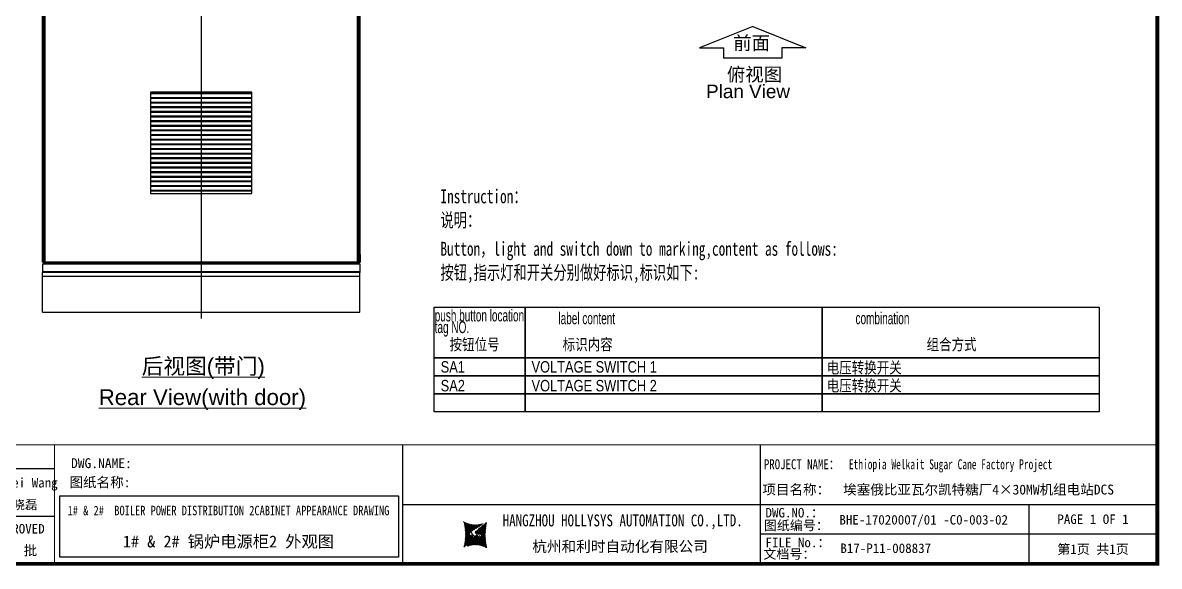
# Model space of a CAD drawing. Extents: x 79822 to 122366, y -56021 to -28815.
# Drawn here: x 82791 to 85652, y -45806 to -44437 of the extents above; entities that cross this region are included whole.
import ezdxf
from ezdxf.enums import TextEntityAlignment as Align
from ezdxf.lldxf.tags import DXFTag

# ---------------------------------------------------------------- set-up
doc = ezdxf.new("R2010")
doc.units = 0
doc.header["$LTSCALE"] = 100
doc.header["$MEASUREMENT"] = 0
for name, color, linetype in [('PARTS', 6, 'Continuous'), ('t', 1, 'Continuous'), ('TEXT', 7, 'Continuous'), ('操作台', 7, 'Continuous'), ('标准图框及表格', 7, 'Continuous')]:
    doc.layers.add(name, color=color, linetype=linetype)
doc.layers.add('细实线', color=7, linetype='Continuous', lineweight=20)
doc.styles.add('HZ', font='arial.ttf', dxfattribs={"width": 0.7})
doc.styles.get("Standard").update_dxf_attribs({"font": ''})
doc.styles.get('Standard').set_extended_font_data('SimSun')
tags = doc.linetypes.add('CENTER', pattern=[2, 1.25, -0.25, 0.25, -0.25]).pattern_tags.tags
tags[10:11] = [DXFTag(74, 4), DXFTag(75, 0), DXFTag(340, '0'), DXFTag(46, 1.0), DXFTag(50, 0.0), DXFTag(44, 0.0), DXFTag(45, 0.0)]
tags[8:9] = [DXFTag(74, 4), DXFTag(75, 0), DXFTag(340, '0'), DXFTag(46, 1.0), DXFTag(50, 0.0), DXFTag(44, 0.0), DXFTag(45, 0.0)]
tags[6:7] = [DXFTag(74, 4), DXFTag(75, 0), DXFTag(340, '0'), DXFTag(46, 1.0), DXFTag(50, 0.0), DXFTag(44, 0.0), DXFTag(45, 0.0)]
tags[4:5] = [DXFTag(74, 4), DXFTag(75, 0), DXFTag(340, '0'), DXFTag(46, 1.0), DXFTag(50, 0.0), DXFTag(44, 0.0), DXFTag(45, 0.0)]
pattern_1 = [(45, (0, 0), (-0.736262898216564, 0.7362628982165641), [])]

# ---------------------------------------------------------------- blocks, each defined once
blk = doc.blocks.new('图框')
at = {"layer": '标准图框及表格'}
h = blk.add_hatch(dxfattribs=at)
h.set_pattern_fill('ANSI31', color=5, scale=8.329863809039892, style=0)
h.set_pattern_definition(pattern_1)
edge = h.paths.add_edge_path()
edge.add_arc((2399.257256036391, -2998.153851416566), 55.18534773488954, 238.1092081981581, 291.6531626184834)
edge.add_line((2419.619937407027, -3049.445018414634), (2388.525499730735, -3070.242821799802))
edge.add_arc((2238.907377712399, -3078.328790578547), 135.3602868968974, 346.3915348661821, 374.2500326978034)
edge.add_line((2370.467593623529, -3110.177132109857), (2397.50623789792, -3087.85242802291))
edge.add_line((2391.339199201146, -3080.281448750429), (2396.143986595598, -3080.898839897796))
edge.add_spline(control_points=[(2397.470018868538, -3087.887634953957), (2398.35948137939, -3087.023080631327), (2399.970992452319, -3085.456697735681), (2399.869182150054, -3081.252294174519), (2397.426500162081, -3081.012803431273), (2396.121921064187, -3080.884897048199)], knot_values=[0, 0, 0, 0, 6.844331067525468, 12.40042740766005, 18.76924275352248, 18.76924275352248, 18.76924275352248, 18.76924275352248], weights=[1, 1, 1, 1, 1, 1], degree=3, periodic=0)
edge.add_spline(control_points=[(2388.515363058686, -3070.265433304907), (2387.789374929038, -3070.86905758363), (2386.478198365832, -3071.959237952229), (2385.544096281083, -3073.38263759949), (2385.127199159644, -3074.017912079413)], knot_values=[0, 0, 0, 0, 5.253673658024614, 9.488438564008057, 9.488438564008057, 9.488438564008057, 9.488438564008057], weights=[1, 1, 1, 1, 1], degree=3, periodic=0)
edge.add_spline(control_points=[(2386.272665588534, -3072.281716856574), (2385.721471206634, -3072.905523096015), (2384.632427465753, -3074.386714445929), (2384.912828655535, -3077.72895088909), (2387.858851342782, -3079.895552619193), (2390.185443934519, -3080.145534927004), (2391.314573401905, -3080.266855002868)], knot_values=[10.66597461496156, 10.66597461496156, 10.66597461496156, 10.66597461496156, 18.97770399508879, 28.89455822145742, 41.119553648298, 52.64692538081317, 52.64692538081317, 52.64692538081317, 52.64692538081317], weights=[1, 1, 1, 1, 1, 1, 1], degree=3, periodic=0)
h = blk.add_hatch(dxfattribs=at)
h.set_pattern_fill('ANSI31', color=3, scale=8.329863809039892, style=0)
h.set_pattern_definition(pattern_1)
edge = h.paths.add_edge_path()
edge.add_line((2402.469732125144, -3075.776359090531), (2407.706041465404, -3076.440586092609))
edge.add_spline(control_points=[(2401.044493204623, -3068.769946203269), (2400.155030693568, -3069.634500525768), (2398.543519620813, -3071.200883421574), (2398.645329922932, -3075.40528698259), (2401.088011911052, -3075.644777725895), (2402.392591008975, -3075.772684108895)], knot_values=[0, 0, 0, 0, 6.844331067526932, 12.40042740766158, 18.76924275352342, 18.76924275352342, 18.76924275352342, 18.76924275352342], weights=[1, 1, 1, 1, 1, 1], degree=3, periodic=0)
edge.add_line((2428.046918449632, -3046.480449047325), (2401.008274175249, -3068.805153134272))
edge.add_spline(control_points=[(2412.625169549749, -3083.918607966574), (2413.015644598316, -3083.422785431954), (2413.86377905187, -3082.052674005965), (2413.601683417044, -3078.928630268005), (2410.655660730175, -3076.762028538062), (2408.329068138031, -3076.512046230251), (2407.199938671052, -3076.390726154226)], knot_values=[12.65408913243743, 12.65408913243743, 12.65408913243743, 12.65408913243743, 18.97770399508879, 28.89455822145742, 41.119553648298, 52.64692538081317, 52.64692538081317, 52.64692538081317, 52.64692538081317], weights=[1, 1, 1, 1, 1, 1, 1], degree=3, periodic=0)
edge.add_line((2411.626283690712, -3084.975693399283), (2412.781242849298, -3083.732051979769))
edge.add_line((2410.021343801694, -3086.399138189481), (2411.626283690712, -3084.975693399414))
edge.add_line((2378.894574665755, -3107.212562742519), (2409.989012342048, -3086.414759357351))
edge.add_arc((2399.257256036391, -3158.503729740543), 55.18534773488965, 58.10920819815809, 111.6531626184834)
edge.add_arc((2559.607134360383, -3078.328790578547), 135.360286896897, 166.3915348661823, 194.2500326978024)
at = {"color": 7}
for p, q in [((2215.642035047145, -2851.581424744189), (2215.642035047145, -3151.581424744189)), ((3115.642035047145, -2851.581424744189), (3115.642035047145, -3151.581424744189)), ((0, -2911.581424744189), (1340.158172602998, -2911.581424744189)), ((2215.642035047145, -3001.581424744189), (3115.642035047145, -3001.581424744189)), ((3115.642035047145, -3001.581424744189), (4115.642035047145, -3001.581424744189)), ((3791.785572043125, -3001.581424744189), (3791.785572043125, -3151.581424744189)), ((0, -3031.581424744189), (1340.158172602998, -3031.581424744189)), ((4115.642035047145, -3076.581424744189), (3115.642035047145, -3076.581424744189))]:
    blk.add_line(p, q, dxfattribs=at)
at = {"color": 7, "const_width": 3}
blk.add_lwpolyline([(4115.642035047145, -2851.581424744189), (0, -2851.581424744189)], dxfattribs=at)
at = {"layer": 't', "color": 7, "const_width": 9.61519705431492}
blk.add_lwpolyline([(4115.642035047145, -3151.581424744189), (4115.642035047145, 0), (0, 0), (0, -3151.581424744189)], close=True, dxfattribs=at)
at = {"layer": 't', "color": 7, "const_width": 2.40379926357873}
blk.add_lwpolyline([(1340.158172602998, -2852.783324375967), (1340.158172602998, -3156.41304604568)], dxfattribs=at)
at = {"color": 7, "linetype": 'CENTER'}
for s, height, p in [('图纸编号：', 24, (3125.2212882557, -3066.664538382978)), ('杭州和利时自动化有限公司', 27, (2542.549152440595, -3121.114498389041)), ('文档号：', 24, (3124.032392707933, -3138.728717091954))]:
    blk.add_text(s, height=height, dxfattribs=at).set_placement(p)
at = {"color": 7, "flags": 8}
for tag, p, height in [('DWG.NAME:', (1381.636459220965, -2910.37952511241), 25), ('PROJECTNAME:', (3125.480185663539, -2912.807924402037), 24), ('PROJECTNAME：', (3339.10867075545, -2913.108539231762), 25), ('DWG.NO.:', (3128.186172261583, -3030.402470643486), 24), ('图纸编号', (3315.362718925957, -3052.404678158069), 24), ('FILENO.:', (3128.672545599984, -3106.104124450346), 24), ('文档号', (3317.726365529132, -3124.132485953713), 24)]:
    blk.add_attdef(tag, p, '', height=height, dxfattribs=at)
for tag, height, p in [('RENLIU', 24, (698.1883070825425, -2950.380597809435)), ('SHUFENWANG', 24, (885.7882910716289, -2950.380597809435)), ('FANGHOU', 24, (1069.730755450379, -2950.380597809435)), ('DANDANLI', 24, (1250.015700218792, -2950.380597809435)), ('A', 23, (59.89920926059131, -2974.881554149018)), ('设计时间', 23, (213.8658221408186, -2974.881554149018)), ('刘仁', 23, (698.1883070825425, -3002.188376027443)), ('王姝芬', 23, (885.7882910716289, -3002.188376027443)), ('侯方', 23, (1069.730755450379, -3002.188376027443)), ('李丹丹', 23, (1250.015700218792, -3002.188376027443)), ('#10STATIONONTROLCABINETCOVER', 30, (1777.900103825072, -3017.182374560078)), ('PAGEXOFX', 24, (3953.713803545135, -3039.081424744189)), ('REV.', 24, (59.38265968048654, -3063.048954873535)), ('DATE', 24, (208.907791745165, -3063.048954873535)), ('DESCRIPTION', 24, (451.7192896086781, -3063.048954873535)), ('PREPARED', 24, (698.1883070825425, -3063.048954873535)), ('CHECKED', 24, (885.7882910716144, -3063.048954873535)), ('SIGNED', 24, (1069.730755450364, -3063.048954873535)), ('APPROVED', 24, (1250.015700218792, -3063.048954873535)), ('图纸名称', 30, (1777.900103825072, -3094.695064044037)), ('第几页共几页', 24, (3953.713803545135, -3114.081424744189))]:
    blk.add_attdef(tag, text='', height=height, dxfattribs=at).set_placement(p, align=Align.MIDDLE)
for tag, p in [('图纸名称:', (1377.81237181677, -2965.923337057193)), ('项目名称：', (3121.562334825969, -2984.305160940257)), ('项目名称：', (3325.036680579346, -2984.305160940257))]:
    blk.add_attdef(tag, text='', height=25, dxfattribs=at).set_placement(p, align=Align.BOTTOM_LEFT)
at = {"color": 7, "width": 0.8, "flags": 8}
blk.add_attdef('HANGZHOUHOLLYSYSAUTOMATIONCO.,LTD.', text='', height=24, dxfattribs=at).set_placement((2770.082304289484, -3045.714803244191), align=Align.MIDDLE)
at = {"layer": 't', "color": 7}
blk.add_text('审  批', height=25, dxfattribs=at).set_placement((1245.3078778442, -3117.600441270843), align=Align.MIDDLE_CENTER)
at = {"layer": '标准图框及表格', "color": 5, "style": 'HZ'}
for s, p in [('pgqh', (2373.884875617339, -3059.677228196226)), ('hollilas', (2374.051901626051, -3085.968484618272))]:
    blk.add_text(s, height=5.205656721233694, dxfattribs=at).set_placement(p)
at = {"layer": '标准图框及表格', "color": 3, "style": 'HZ'}
for s, height, p in [('auto', 8.676094535389492, (2400.907127263781, -3074.200036411981)), ('hollysys', 4.338047267694746, (2402.5381050141, -3099.731461394062))]:
    blk.add_text(s, height=height, dxfattribs=at).set_placement(p)

msp = doc.modelspace()

# ---------------------------------------------------------------- linework, layer by layer
at = {"color": 1, "linetype": 'CENTER'}
msp.add_line((83240.61956210369, -42938.16298511834), (83240.61956210369, -45181.91814595758), dxfattribs=at)
at = {"color": 7, "linetype": 'Continuous'}
for p, q in [((82841.41956210375, -45021.09923852276), (82841.41956210375, -43063.59923852276)), ((82844.41956210375, -45041.59923852276), (82844.41956210375, -43066.59923852276)), ((83634.11956210373, -45041.59923852276), (83634.11956210373, -43066.59923852276)), ((83636.41956210375, -45041.59923852276), (83636.41956210375, -43066.59923852276)), ((83640.41956210375, -45021.09923852276), (83640.41956210375, -43109.09923852276)), ((82846.71956210374, -43995.59923852276), (82846.71956210374, -45041.59923852276)), ((82843.81956210374, -44158.09923852276), (82843.81956210374, -44847.09923852276)), ((83637.51956210376, -44847.09923852276), (83637.51956210376, -44158.09923852276)), ((83638.01956210376, -44158.09923852276), (83638.01956210376, -44847.09923852276)), ((82841.41956210375, -44796.09923852276), (82843.81956210374, -44796.09923852276)), ((82843.81956210374, -44807.09923852276), (82841.41956210375, -44807.09923852276)), ((82842.61956210373, -44796.09923852276), (82842.61956210373, -44807.09923852276)), ((82843.41956210375, -44807.09923852276), (82843.41956210375, -44796.09923852276)), ((82844.01956210376, -44796.09923852276), (82844.41956210375, -44796.09923852276)), ((82844.01956210376, -44796.09923852276), (82844.01956210376, -44807.09923852276)), ((82844.01956210376, -44807.09923852276), (82844.41956210375, -44807.09923852276)), ((83637.81956210374, -44847.09923852276), (83636.41956210375, -44847.09923852276)), ((83637.81956210374, -44858.09923852276), (83637.81956210374, -44847.09923852276)), ((83638.01956210376, -44847.09923852276), (83640.41956210375, -44847.09923852276)), ((83638.41956210375, -44847.09923852276), (83638.41956210375, -44858.09923852276)), ((83639.21956210374, -44858.09923852276), (83639.21956210374, -44847.09923852276)), ((82843.81956210374, -45021.09923852276), (82843.81956210374, -44858.09923852276)), ((83637.81956210374, -44858.09923852276), (83636.41956210375, -44858.09923852276)), ((83637.51956210376, -45021.09923852276), (83637.51956210376, -44858.09923852276)), ((83638.01956210376, -44858.09923852276), (83640.41956210375, -44858.09923852276)), ((83638.01956210376, -45021.09923852276), (83638.01956210376, -44858.09923852276)), ((82843.81956210374, -45021.09923852276), (82841.41956210375, -45021.09923852276)), ((82841.41956210375, -45040.59923852276), (82841.41956210375, -45021.09923852276)), ((82843.41956210375, -45040.59923852276), (82843.41956210375, -45021.09923852276)), ((82843.81956210374, -45021.09923852276), (82844.41956210375, -45021.09923852276)), ((83636.41956210375, -45021.09923852276), (83637.51956210376, -45021.09923852276)), ((83638.01956210376, -45021.09923852276), (83637.51956210376, -45021.09923852276)), ((83638.01956210376, -45021.09923852276), (83640.41956210375, -45021.09923852276)), ((83638.41956210375, -45021.09923852276), (83638.41956210375, -45040.59923852276)), ((83640.41956210375, -45021.09923852276), (83640.41956210375, -45040.59923852276)), ((83640.61956210373, -45045.09923852276), (82841.11956210373, -45045.09923852276)), ((82841.11956210373, -45045.09923852276), (82841.11956210373, -45065.92416144756)), ((82843.41956210375, -45040.59923852276), (82841.41956210375, -45040.59923852276)), ((82843.41956210375, -45022.29923852277), (82844.41956210375, -45022.29923852277)), ((82843.81956210374, -45023.99923852278), (82843.41956210375, -45023.99923852278)), ((82843.81956210374, -45039.8992385228), (82843.41956210375, -45039.8992385228)), ((82843.81956210374, -45023.99923852278), (82843.81956210374, -45039.8992385228)), ((82844.41956210375, -45041.59923852276), (83637.41956210375, -45041.59923852276)), ((82846.71956210374, -45039.29923852277), (83634.11956210373, -45039.29923852277)), ((82862.51956210376, -45043.49923852278), (82862.51956210376, -45041.59923852276)), ((82862.51956210376, -45043.49923852278), (82884.91956210375, -45043.49923852278)), ((82863.01956210376, -45043.49923852278), (82863.01956210376, -45041.59923852276)), ((82863.71956210374, -45043.49923852278), (82863.71956210374, -45045.09923852276)), ((82864.21956210374, -45043.49923852278), (82864.21956210374, -45045.09923852276)), ((82883.21956210374, -45043.49923852278), (82883.21956210374, -45045.09923852276)), ((82883.71956210374, -45043.49923852278), (82883.71956210374, -45045.09923852276)), ((82884.41956210375, -45043.49923852278), (82884.41956210375, -45041.59923852276)), ((82884.91956210375, -45041.59923852276), (82884.91956210375, -45043.09444189275)), ((83596.91956210375, -45041.99923852278), (82884.91956210375, -45041.99923852278)), ((82884.91956210375, -45043.49923852278), (82884.91956210375, -45043.09444189275)), ((83596.91956210375, -45043.49923852278), (82884.91956210375, -45043.49923852278)), ((82884.91956210375, -45043.49923852278), (82884.91956210375, -45045.09923852276)), ((83596.91956210375, -45043.99923852278), (82884.91956210375, -45043.99923852278)), ((83596.91956210375, -45041.59923852276), (83596.91956210375, -45043.09444189275)), ((83596.91956210375, -45043.49923852278), (83596.91956210375, -45043.09444189275)), ((83619.31956210374, -45043.49923852278), (83596.91956210375, -45043.49923852278)), ((83596.91956210375, -45043.49923852278), (83596.91956210375, -45045.09923852276)), ((83597.41956210375, -45043.49923852278), (83597.41956210375, -45041.59923852276)), ((83598.11956210373, -45043.49923852278), (83598.11956210373, -45045.09923852276)), ((83598.61956210373, -45043.49923852278), (83598.61956210373, -45045.09923852276)), ((83617.61956210373, -45043.49923852278), (83617.61956210373, -45045.09923852276)), ((83618.11956210373, -45043.49923852278), (83618.11956210373, -45045.09923852276)), ((83618.81956210374, -45043.49923852278), (83618.81956210374, -45041.59923852276)), ((83619.31956210374, -45043.49923852278), (83619.31956210374, -45041.59923852276)), ((83638.41956210375, -45022.29923852277), (83636.41956210375, -45022.29923852277)), ((83636.41956210375, -45023.49923852278), (83637.51956210376, -45023.49923852278)), ((83637.41956210375, -45041.59923852276), (83637.41956210375, -45023.49923852278)), ((83637.51956210376, -45023.49923852278), (83637.51956210376, -45022.29923852277)), ((83638.01956210376, -45023.99923852278), (83638.41956210375, -45023.99923852278)), ((83638.01956210376, -45023.99923852278), (83638.01956210376, -45039.8992385228)), ((83638.01956210376, -45039.8992385228), (83638.41956210375, -45039.8992385228)), ((83638.41956210375, -45040.59923852276), (83640.41956210375, -45040.59923852276)), ((83640.11956210373, -45045.09923852276), (83640.11956210373, -45065.92416144756)), ((83640.61956210373, -45064.29923852277), (83640.61956210373, -45045.09923852276)), ((82841.11956210373, -45063.79923852277), (83640.11956210373, -45063.79923852277)), ((83640.61956210373, -45066.09923852276), (82841.11956210373, -45066.09923852276)), ((82841.11956210373, -45166.09923852276), (82841.11956210373, -45066.09923852276)), ((83640.11956210373, -45076.09923852276), (82841.11956210373, -45076.09923852276)), ((83640.61956210373, -45064.29923852277), (83640.11956210373, -45064.29923852277)), ((83640.11956210373, -45166.09923852276), (83640.11956210373, -45066.09923852276)), ((83640.61956210373, -45066.09923852276), (83640.61956210373, -45064.59923852276)), ((82841.11956210373, -45166.09923852276), (83640.11956210373, -45166.09923852276))]:
    msp.add_line(p, q, dxfattribs=at)
at = {"color": 7}
for p, q in [((83368.11956210369, -44614.50472479902), (83113.11956210369, -44614.50472479902)), ((83368.11956210369, -44616.52442778629), (83113.11956210369, -44616.52442778629)), ((83368.11956210369, -44626.18113269418), (83113.11956210369, -44626.18113269418)), ((83368.11956210369, -44628.20083568146), (83113.11956210369, -44628.20083568146)), ((83368.11956210369, -44637.85754058941), (83113.11956210369, -44637.85754058941)), ((83368.11956210369, -44639.87724357669), (83113.11956210369, -44639.87724357669)), ((83368.11956210369, -44649.53394848458), (83113.11956210369, -44649.53394848458)), ((83368.11956210369, -44651.55365147186), (83113.11956210369, -44651.55365147186)), ((83368.11956210369, -44661.2103563798), (83113.11956210369, -44661.2103563798)), ((83368.11956210369, -44663.23005936708), (83113.11956210369, -44663.23005936708)), ((83368.11956210369, -44672.88676427497), (83113.11956210369, -44672.88676427497)), ((83368.11956210369, -44674.90646726225), (83113.11956210369, -44674.90646726225)), ((83368.11956210369, -44684.56317217019), (83113.11956210369, -44684.56317217019)), ((83368.11956210369, -44686.58287515747), (83113.11956210369, -44686.58287515747)), ((83368.11956210369, -44696.23958006536), (83113.11956210369, -44696.23958006536)), ((83368.11956210369, -44698.25928305264), (83113.11956210369, -44698.25928305264)), ((83368.11956210369, -44707.91598796059), (83113.11956210369, -44707.91598796059)), ((83368.11956210369, -44709.93569094787), (83113.11956210369, -44709.93569094787)), ((83368.11956210369, -44719.59239585581), (83113.11956210369, -44719.59239585581)), ((83368.11956210369, -44721.61209884309), (83113.11956210369, -44721.61209884309)), ((83368.11956210369, -44731.26880375104), (83113.11956210369, -44731.26880375104)), ((83368.11956210369, -44733.28850673832), (83113.11956210369, -44733.28850673832)), ((83368.11956210369, -44742.94521164626), (83113.11956210369, -44742.94521164626)), ((83368.11956210369, -44744.96491463354), (83113.11956210369, -44744.96491463354)), ((83368.11956210369, -44754.62161954149), (83113.11956210369, -44754.62161954149)), ((83368.11956210369, -44756.64132252877), (83113.11956210369, -44756.64132252877)), ((83368.11956210369, -44766.29802743671), (83113.11956210369, -44766.29802743671)), ((83368.11956210369, -44768.31773042399), (83113.11956210369, -44768.31773042399)), ((83368.11956210369, -44777.97443533194), (83113.11956210369, -44777.97443533194)), ((83368.11956210369, -44779.99413831922), (83113.11956210369, -44779.99413831922)), ((83368.11956210369, -44789.65084322711), (83113.11956210369, -44789.65084322711)), ((83368.11956210369, -44791.67054621439), (83113.11956210369, -44791.67054621439)), ((83368.11956210369, -44801.32725112233), (83113.11956210369, -44801.32725112233)), ((83368.11956210369, -44803.34695410961), (83113.11956210369, -44803.34695410961)), ((83368.11956210369, -44813.00365901756), (83113.11956210369, -44813.00365901756)), ((83368.11956210369, -44815.02336200484), (83113.11956210369, -44815.02336200484)), ((83368.11956210369, -44824.68006691278), (83113.11956210369, -44824.68006691278)), ((83368.11956210369, -44826.69976990006), (83113.11956210369, -44826.69976990006)), ((83368.11956210369, -44836.35647480801), (83113.11956210369, -44836.35647480801)), ((83368.11956210369, -44838.37617779529), (83113.11956210369, -44838.37617779529)), ((83368.11956210369, -44848.03288270324), (83113.11956210369, -44848.03288270324)), ((83368.11956210369, -44850.05258569052), (83113.11956210369, -44850.05258569052)), ((83368.11956210369, -44859.70929059846), (83113.11956210369, -44859.70929059846)), ((83368.11956210369, -44861.72899358574), (83113.11956210369, -44861.72899358574))]:
    msp.add_line(p, q, dxfattribs=at)
msp.add_lwpolyline([(83368.11956210369, -44867.29317508539), (83368.11956210369, -44612.29317508539), (83113.11956210369, -44612.29317508539), (83113.11956210369, -44867.29317508539)], close=True, dxfattribs=at)
at = {"color": 1}
msp.add_lwpolyline([(82884.42169696315, -45628.74321344671), (83736.93877696218, -45628.74321344671), (83736.93877696218, -45783.69750583589), (82884.42169696315, -45783.69750583589)], close=True, dxfattribs=at)
at = {"color": 7, "linetype": 'Continuous'}
for centre, radius, start, end in [((82842.61956210373, -45039.8992385228), 1.200000000002487, 212.7272727265626, 0), ((82844.31956210374, -45023.99923852278), 1.700000000000728, 90, 122.2594660099518), ((82844.31956210374, -45023.99923852278), 0.5, 90, 180), ((83637.51956210376, -45023.99923852278), 1.699999999999689, 57.74053399004822, 90), ((83637.51956210376, -45023.99923852278), 0.5, 0, 90), ((83639.21956210374, -45039.8992385228), 1.19999999999709, 180, 327.2727272737881), ((83638.81956210374, -45064.29923852277), 1.800000000001333, 314.9999999991157, 0)]:
    msp.add_arc(centre, radius, start, end, dxfattribs=at)
at = {"layer": 'PARTS', "color": 7}
for p, q in [((84628.44068226579, -44446.9175108362), (84494.79403141438, -44500.31043437523)), ((84628.44068226579, -44446.9175108362), (84762.08733311723, -44500.31043437523)), ((84494.79403141438, -44500.31043437523), (84555.07415425804, -44500.31043437523)), ((84555.07415425804, -44500.31043437523), (84555.07415425804, -44526.15032517885)), ((84762.08733311723, -44500.31043437523), (84701.80721027355, -44500.31043437523)), ((84701.80721027355, -44500.31043437523), (84701.80721027355, -44526.15032517885)), ((84701.80721027355, -44526.15032517885), (84555.07415425804, -44526.15032517885))]:
    msp.add_line(p, q, dxfattribs=at)
at = {"layer": '操作台', "color": 4}
for points in [[(83826.62396538662, -45154.03460991992), (84055.66554755636, -45154.03460991992), (84055.66554755636, -45281.15268802413), (83826.62396538662, -45281.15268802413)], [(84055.66554755636, -45154.03460991992), (84803.30048583835, -45154.03460991992), (84803.30048583835, -45281.15268802413), (84055.66554755636, -45281.15268802413)], [(84803.30048583835, -45154.03460991992), (85500.48613138929, -45154.03460991992), (85500.48613138929, -45281.15268802413), (84803.30048583835, -45281.15268802413)], [(83826.62396538662, -45281.15268802413), (84055.66554755636, -45281.15268802413), (84055.66554755636, -45326.4887843911), (83826.62396538662, -45326.4887843911)], [(84055.66554755636, -45281.15268802413), (84803.30048583835, -45281.15268802413), (84803.30048583835, -45326.4887843911), (84055.66554755636, -45326.4887843911)], [(84803.30048583835, -45281.15268802413), (85500.48613138929, -45281.15268802413), (85500.48613138929, -45326.4887843911), (84803.30048583835, -45326.4887843911)], [(83826.62396538662, -45326.4887843911), (84055.66554755636, -45326.4887843911), (84055.66554755636, -45371.82488075807), (83826.62396538662, -45371.82488075807)], [(84055.66554755636, -45326.4887843911), (84803.30048583835, -45326.4887843911), (84803.30048583835, -45371.82488075807), (84055.66554755636, -45371.82488075807)], [(84803.30048583835, -45326.4887843911), (85500.48613138929, -45326.4887843911), (85500.48613138929, -45371.82488075807), (84803.30048583835, -45371.82488075807)], [(83826.62396538662, -45371.82488075807), (84055.66554755636, -45371.82488075807), (84055.66554755636, -45417.16097712505), (83826.62396538662, -45417.16097712505)], [(84055.66554755636, -45371.82488075807), (84803.30048583835, -45371.82488075807), (84803.30048583835, -45417.16097712505), (84055.66554755636, -45417.16097712505)], [(84803.30048583835, -45371.82488075807), (85500.48613138929, -45371.82488075807), (85500.48613138929, -45417.16097712505), (84803.30048583835, -45417.16097712505)]]:
    msp.add_lwpolyline(points, close=True, dxfattribs=at)

# ---------------------------------------------------------------- block references
at = {"color": 1}
ref = msp.add_blockref('图框', (81531.29161396556, -42648.76248004491), dxfattribs=at)
ref.add_attrib('第几页共几页', '第1页 共1页', dxfattribs={"color": 7, "height": 24, "flags": 8}).set_placement((85485.00541751069, -45762.8439047891), align=Align.MIDDLE)
ref.add_attrib('图纸编号', 'BHE-17020007/01 -C0-003-02', (84846.65433289151, -45701.16715820298), dxfattribs={"color": 7, "height": 24, "flags": 8})
ref.add_attrib('文档号', 'B17-P11-008837', (84849.01797949469, -45772.89496599862), dxfattribs={"color": 7, "height": 24, "flags": 8})
ref.add_attrib('图纸名称', '1# & 2# 锅炉电源柜2 外观图', dxfattribs={"color": 7, "height": 30, "flags": 8}).set_placement((83309.19171779063, -45743.45754408895), align=Align.MIDDLE)
ref.add_attrib('李丹丹', '王晓磊', dxfattribs={"color": 7, "height": 23, "flags": 8}).set_placement((82781.30731418435, -45650.95085607236), align=Align.MIDDLE)
ref.add_attrib('APPROVER', 'APPROVED', dxfattribs={"color": 7, "height": 24, "flags": 8}).set_placement((82781.30731418435, -45711.81143491845), align=Align.MIDDLE)
ref.add_attrib('DANDANLI', 'Xiaolei Wang', dxfattribs={"color": 7, "height": 24, "flags": 8}).set_placement((82781.30731418435, -45599.14307785435), align=Align.MIDDLE)
ref.add_attrib('DWG.NAME:', 'DWG.NAME:', (82912.92807318651, -45559.14200515732), dxfattribs={"color": 7, "height": 25, "flags": 8})
ref.add_attrib('#10STATIONONTROLCABINETCOVER', '1# & 2#  BOILER POWER DISTRIBUTION 2CABINET APPEARANCE DRAWING', dxfattribs={"color": 7, "height": 24, "width": 0.8, "flags": 8}).set_placement((83309.19171779063, -45665.94485460499), align=Align.MIDDLE)
ref.add_attrib('图纸名称:', '图纸名称:', dxfattribs={"color": 7, "height": 25, "flags": 8}).set_placement((82909.10398578233, -45614.68581710211), align=Align.BOTTOM_LEFT)
ref.add_attrib('HANGZHOUHOLLYSYSAUTOMATIONCO.,LTD', 'HANGZHOU HOLLYSYS AUTOMATION CO.,LTD.', dxfattribs={"color": 7, "height": 30, "width": 0.8, "flags": 8}).set_placement((84301.37391825503, -45694.4772832891), align=Align.MIDDLE)
ref.add_attrib('PROJECTNAME：', 'PROJECT NAME：', (84656.67803619572, -45561.87101927667), dxfattribs={"color": 7, "height": 25, "width": 0.8, "flags": 8})
ref.add_attrib('项目名称：', '项目名称：', dxfattribs={"color": 7, "height": 25, "flags": 8}).set_placement((84652.85394879153, -45633.06764098517), align=Align.BOTTOM_LEFT)
ref.add_attrib('PROJECTNAME：', 'Ethiopia Welkait Sugar Cane Factory Project', (84870.400284721, -45561.87101927667), dxfattribs={"color": 7, "height": 25, "width": 0.7, "flags": 8})
ref.add_attrib('项目名称：', '埃塞俄比亚瓦尔凯特糖厂4×30MW机组电站DCS', dxfattribs={"color": 7, "height": 25, "flags": 8}).set_placement((84856.3282945449, -45633.06764098517), align=Align.BOTTOM_LEFT)
ref.add_attrib('PAGEXOFX', 'PAGE 1 OF 1', dxfattribs={"color": 7, "height": 24, "flags": 8}).set_placement((85485.00541751069, -45687.8439047891), align=Align.MIDDLE)
ref.add_attrib('DWG.NO.：', 'DWG.NO.：', (84660.66666258556, -45683.35102634443), dxfattribs={"color": 7, "height": 24, "flags": 8})
ref.add_attrib('FILENO.：', 'FILE No.：', (84660.66666258556, -45758.35102634443), dxfattribs={"color": 7, "height": 24, "flags": 8})

# ---------------------------------------------------------------- texts
at = {"color": 7, "style": 'HZ'}
for s, p in [('前面', (84579.39751743383, -44505.26738182052)), ('俯视图', (84563.42882022454, -44584.57321681859)), ('Plan View', (84511.23706137355, -44627.18984818438))]:
    msp.add_text(s, height=34, dxfattribs=at).set_placement(p)
at = {"layer": 'TEXT', "color": 7, "lineweight": 0, "style": 'HZ'}
for s, p in [('%%U后视图(带门)', (83245.8209289162, -45322.20171996747)), ('%%URear View(with door)', (83243.49472770195, -45400.41254814017))]:
    msp.add_text(s, height=40, dxfattribs=at).set_placement(p, align=Align.CENTER)
at = {"layer": '操作台', "linetype": 'Continuous', "lineweight": 5, "style": 'HZ'}
for s, height, width, p in [('push button location', 30, 0.6, (83828.2590271446, -45189.59255250145)), ('tag NO. ', 30, 0.6, (83828.2590271446, -45218.97071200509)), ('label content', 30, 0.6, (84139.67053351105, -45196.68939396315)), ('combination', 30, 0.6, (84887.30547179304, -45196.68939396316)), ('按钮位号', 28.84615386, 0.8, (83865.6631182162, -45262.05040582067)), ('标识内容', 28.84615386, 0.8, (84150.24238903397, -45262.05040582067)), ('组合方式', 28.84615386, 0.8, (85066.09241431831, -45262.05040582067)), ('SA1', 28.84615386, 0.8, (83843.28983069528, -45318.52661306024)), ('电压转换开关', 28.84615386, 0.8, (84814.730297421, -45320.46549541369)), ('SA2', 28.84615386, 0.8, (83843.28983069528, -45365.80159178066)), ('电压转换开关', 28.84615386, 0.8, (84814.730297421, -45365.80159178066))]:
    msp.add_text(s, height=height, dxfattribs=dict(at, width=width)).set_placement(p)
at = {"layer": '操作台', "color": 7, "linetype": 'Continuous', "lineweight": 5, "style": 'HZ', "width": 0.8}
for s, p in [('VOLTAGE SWITCH 1', (84071.96934563725, -45318.52661306024)), ('VOLTAGE SWITCH 2', (84071.96934563725, -45365.80159178066))]:
    msp.add_text(s, height=28.84615386, dxfattribs=at).set_placement(p)
at = {"layer": '细实线', "char_height": 35, "width": 1529.479768786127, "attachment_point": 1, "style": 'HZ'}
for s, insert in [('{\\fsimsun|b0|i0|c134|p2;Instruction：}', (83842.71581170966, -44857.06264201413)), ('{\\fsimsun|b0|i0|c134|p2;说明：', (83842.71581170966, -44916.83038990204)), ('{\\fsimsun|b0|i0|c134|p2;Button，light and switch down to marking,content as follows:}', (83842.71581170966, -44989.12566788791)), ('{\\fsimsun|b0|i0|c134|p2;按钮,指示灯和开关分别做好标识,标识如下:}', (83842.71581170966, -45048.89341577582))]:
    msp.add_mtext(s, dxfattribs=dict(at, insert=insert))

doc.saveas('drawing.dxf')
